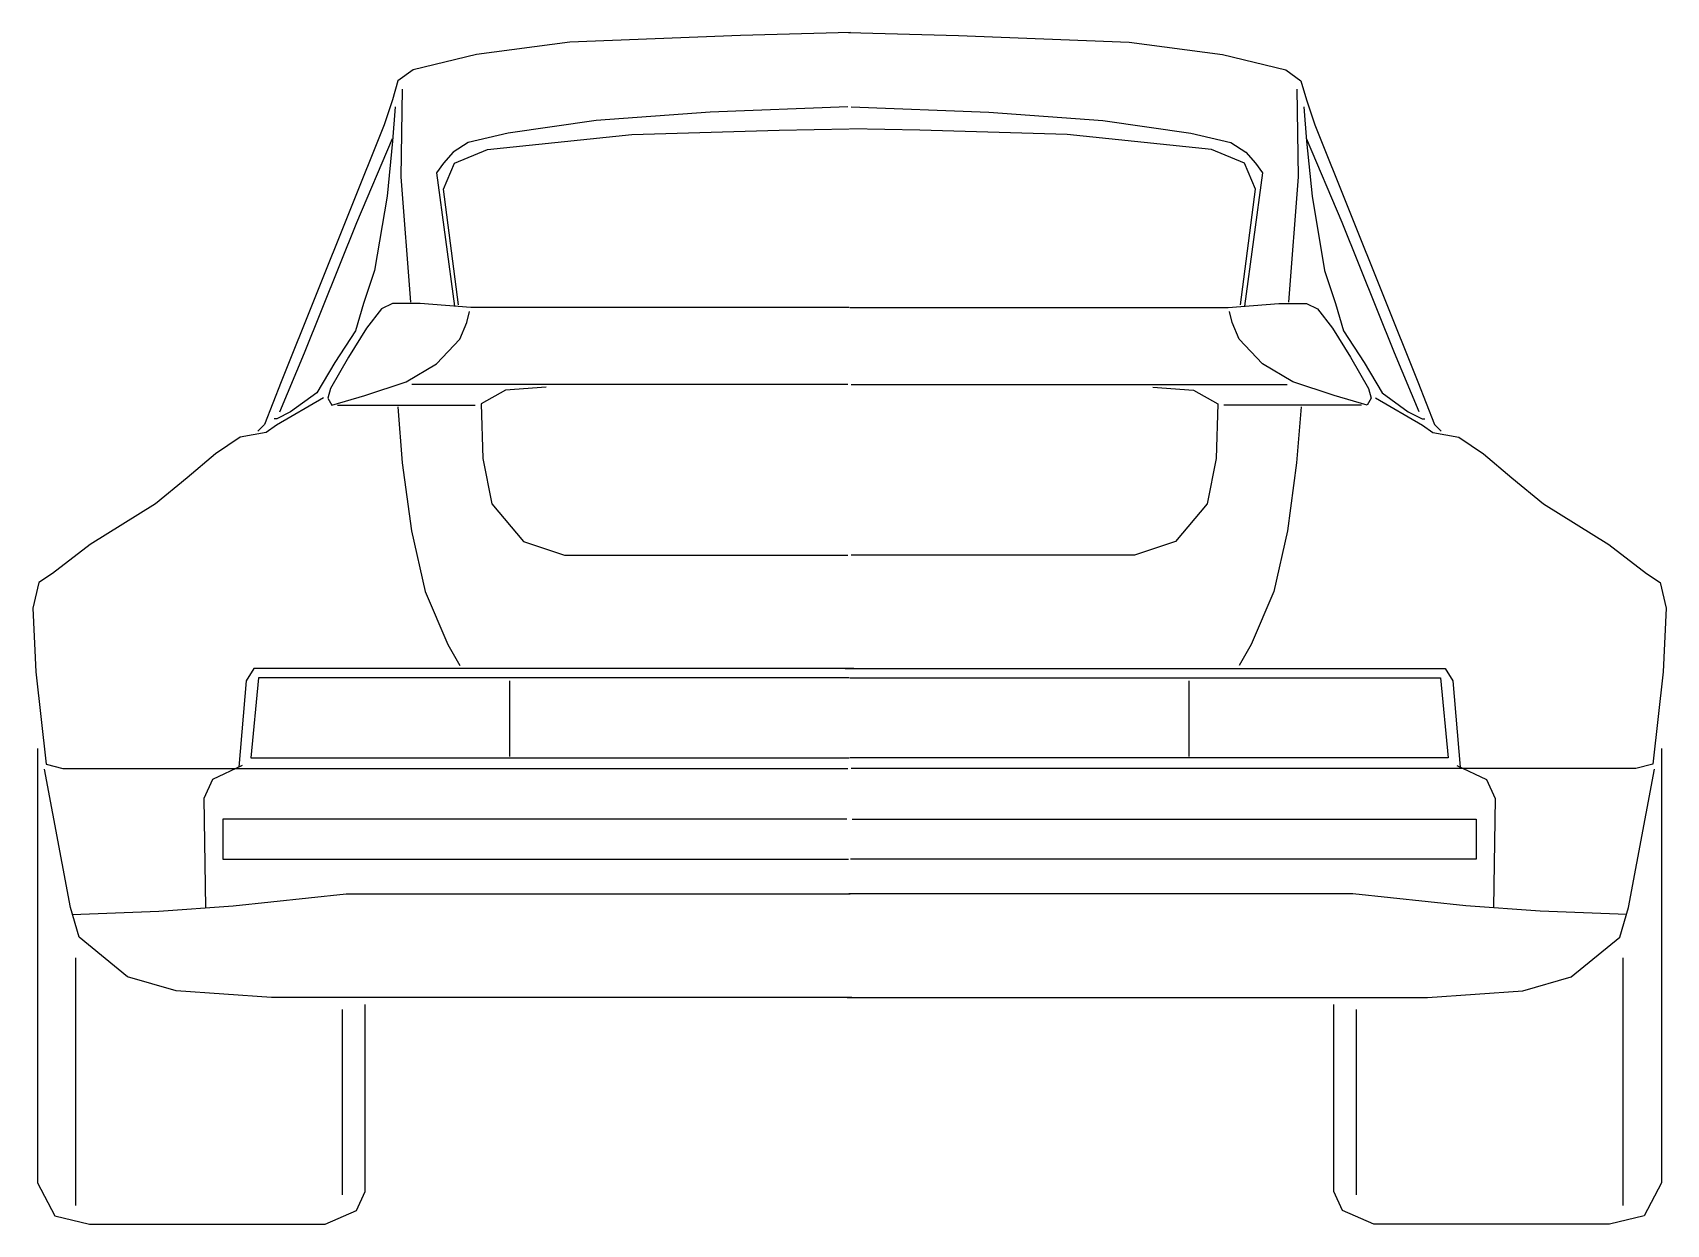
# Model space of a CAD drawing. Header units: millimetres. Extents: x -3258.19 to -3256.46, y 1916.35 to 1917.62.
import ezdxf

# ---------------------------------------------------------------- set-up
doc = ezdxf.new("R2010")
doc.units = ezdxf.units.MM
doc.header["$LTSCALE"] = 10
doc.layers.add('Veículos', color=2, linetype='Continuous')

msp = doc.modelspace()

# ---------------------------------------------------------------- linework, layer by layer
at = {"layer": 'Veículos'}
for p, q in [((-3257.3306, 1917.2426), (-3257.7923, 1917.2426)), ((-3257.3271, 1917.2426), (-3256.8654, 1917.2426)), ((-3257.8709, 1917.2208), (-3257.7253, 1917.2208)), ((-3256.7868, 1917.2208), (-3256.9324, 1917.2208)), ((-3257.6884, 1916.8487), (-3257.6884, 1916.9289)), ((-3256.9693, 1916.8487), (-3256.9693, 1916.9289)), ((-3258.1884, 1916.8573), (-3258.1884, 1916.3973)), ((-3256.4693, 1916.8573), (-3256.4693, 1916.3973)), ((-3258.1481, 1916.3734), (-3258.1481, 1916.6355)), ((-3256.5096, 1916.3734), (-3256.5096, 1916.6355)), ((-3257.8656, 1916.3844), (-3257.8656, 1916.5806)), ((-3257.8417, 1916.3881), (-3257.8417, 1916.586)), ((-3256.816, 1916.3881), (-3256.816, 1916.586)), ((-3256.7921, 1916.3844), (-3256.7921, 1916.5806)), ((-3258.1884, 1916.3973), (-3258.1701, 1916.3624)), ((-3257.8509, 1916.3679), (-3257.8417, 1916.3881)), ((-3256.8068, 1916.3679), (-3256.816, 1916.3881)), ((-3256.4693, 1916.3973), (-3256.4876, 1916.3624)), ((-3257.8839, 1916.3533), (-3257.8509, 1916.3679)), ((-3256.7738, 1916.3533), (-3256.8068, 1916.3679)), ((-3258.1701, 1916.3624), (-3258.1334, 1916.3533)), ((-3258.1334, 1916.3533), (-3257.8839, 1916.3533)), ((-3256.5243, 1916.3533), (-3256.7738, 1916.3533)), ((-3256.4876, 1916.3624), (-3256.5243, 1916.3533))]:
    msp.add_line(p, q, dxfattribs=at)
for points in [[(-3257.3277, 1917.6152), (-3257.4442, 1917.6122), (-3257.6248, 1917.605), (-3257.7238, 1917.5919), (-3257.7908, 1917.5759), (-3257.8069, 1917.5642), (-3257.8127, 1917.5439), (-3257.8214, 1917.5177), (-3257.9306, 1917.2455), (-3257.9481, 1917.2004), (-3257.9554, 1917.1932)], [(-3257.33, 1917.6152), (-3257.2135, 1917.6122), (-3257.0329, 1917.605), (-3256.9339, 1917.5919), (-3256.8669, 1917.5759), (-3256.8509, 1917.5642), (-3256.845, 1917.5439), (-3256.8363, 1917.5177), (-3256.7271, 1917.2455), (-3256.7096, 1917.2004), (-3256.7023, 1917.1932)], [(-3257.8025, 1917.5555), (-3257.8039, 1917.4624), (-3257.7937, 1917.3299)], [(-3256.8552, 1917.5555), (-3256.8538, 1917.4624), (-3256.864, 1917.3299)], [(-3257.8098, 1917.5366), (-3257.8127, 1917.5002), (-3257.8185, 1917.442), (-3257.8316, 1917.3634), (-3257.8433, 1917.3285), (-3257.852, 1917.2994), (-3257.8738, 1917.2659), (-3257.8928, 1917.2339), (-3257.9205, 1917.2135), (-3257.935, 1917.2063), (-3257.9379, 1917.2063)], [(-3257.3306, 1917.5366), (-3257.4762, 1917.5308), (-3257.5971, 1917.522), (-3257.6903, 1917.5089), (-3257.7326, 1917.4987), (-3257.7486, 1917.4886), (-3257.7588, 1917.4769), (-3257.7661, 1917.4667), (-3257.7471, 1917.3256)], [(-3257.3271, 1917.5366), (-3257.1815, 1917.5308), (-3257.0606, 1917.522), (-3256.9674, 1917.5089), (-3256.9251, 1917.4987), (-3256.9091, 1917.4886), (-3256.8989, 1917.4769), (-3256.8916, 1917.4667), (-3256.9106, 1917.3256)], [(-3256.8479, 1917.5366), (-3256.845, 1917.5002), (-3256.8392, 1917.442), (-3256.8261, 1917.3634), (-3256.8144, 1917.3285), (-3256.8057, 1917.2994), (-3256.7839, 1917.2659), (-3256.7649, 1917.2339), (-3256.7373, 1917.2135), (-3256.7227, 1917.2063), (-3256.7198, 1917.2063)], [(-3257.7428, 1917.327), (-3257.7588, 1917.4493), (-3257.7471, 1917.4769), (-3257.7122, 1917.4915), (-3257.5593, 1917.5075), (-3257.4034, 1917.5118), (-3257.3291, 1917.5133)], [(-3256.9149, 1917.327), (-3256.8989, 1917.4493), (-3256.9106, 1917.4769), (-3256.9455, 1917.4915), (-3257.0984, 1917.5075), (-3257.2543, 1917.5118), (-3257.3286, 1917.5133)], [(-3257.9321, 1917.2135), (-3257.9059, 1917.2761), (-3257.8505, 1917.4143), (-3257.8127, 1917.5031)], [(-3256.7256, 1917.2135), (-3256.7518, 1917.2761), (-3256.8072, 1917.4143), (-3256.845, 1917.5031)], [(-3257.3291, 1917.3241), (-3257.7297, 1917.3241), (-3257.7835, 1917.3285), (-3257.8127, 1917.3285), (-3257.8243, 1917.3227), (-3257.8403, 1917.3023), (-3257.8593, 1917.2717), (-3257.8782, 1917.2383), (-3257.8811, 1917.2281), (-3257.8768, 1917.2208), (-3257.8418, 1917.231), (-3257.7981, 1917.2455), (-3257.7661, 1917.2645), (-3257.7413, 1917.2907), (-3257.734, 1917.3081), (-3257.7311, 1917.3198)], [(-3257.3286, 1917.3241), (-3256.928, 1917.3241), (-3256.8742, 1917.3285), (-3256.845, 1917.3285), (-3256.8334, 1917.3227), (-3256.8174, 1917.3023), (-3256.7984, 1917.2717), (-3256.7795, 1917.2383), (-3256.7766, 1917.2281), (-3256.7809, 1917.2208), (-3256.8159, 1917.231), (-3256.8596, 1917.2455), (-3256.8916, 1917.2645), (-3256.9164, 1917.2907), (-3256.9237, 1917.3081), (-3256.9266, 1917.3198)], [(-3257.6499, 1917.2398), (-3257.6932, 1917.2366), (-3257.7188, 1917.2221), (-3257.7172, 1917.1644), (-3257.7076, 1917.1164), (-3257.6739, 1917.0763), (-3257.6306, 1917.0619), (-3257.3307, 1917.0619)], [(-3257.0078, 1917.2398), (-3256.9645, 1917.2366), (-3256.9389, 1917.2221), (-3256.9405, 1917.1644), (-3256.9501, 1917.1164), (-3256.9838, 1917.0763), (-3257.0271, 1917.0619), (-3257.327, 1917.0619)], [(-3257.8857, 1917.2285), (-3257.9354, 1917.1997), (-3257.9466, 1917.1917), (-3257.9739, 1917.1869), (-3257.9999, 1917.1692), (-3258.03, 1917.1436), (-3258.0637, 1917.1164), (-3258.1327, 1917.0731), (-3258.1728, 1917.0426), (-3258.1872, 1917.033), (-3258.1936, 1917.0058), (-3258.1904, 1916.9385), (-3258.1792, 1916.8407), (-3258.1616, 1916.8359), (-3257.3307, 1916.8359)], [(-3257.8071, 1917.2189), (-3257.8023, 1917.1596), (-3257.7926, 1917.0875), (-3257.7782, 1917.0234), (-3257.7541, 1916.9673), (-3257.7413, 1916.9449)], [(-3256.772, 1917.2285), (-3256.7223, 1917.1997), (-3256.7111, 1917.1917), (-3256.6838, 1917.1869), (-3256.6578, 1917.1692), (-3256.6277, 1917.1436), (-3256.594, 1917.1164), (-3256.525, 1917.0731), (-3256.4849, 1917.0426), (-3256.4705, 1917.033), (-3256.4641, 1917.0058), (-3256.4673, 1916.9385), (-3256.4785, 1916.8407), (-3256.4962, 1916.8359), (-3257.327, 1916.8359)], [(-3256.8506, 1917.2189), (-3256.8555, 1917.1596), (-3256.8651, 1917.0875), (-3256.8795, 1917.0234), (-3256.9036, 1916.9673), (-3256.9164, 1916.9449)], [(-3257.3243, 1916.9417), (-3257.9594, 1916.9417), (-3257.9675, 1916.9289), (-3257.9755, 1916.8375)], [(-3257.3334, 1916.9417), (-3256.6983, 1916.9417), (-3256.6902, 1916.9289), (-3256.6822, 1916.8375)], [(-3257.3291, 1916.9321), (-3257.9546, 1916.9321), (-3257.9627, 1916.8471), (-3257.3291, 1916.8471)], [(-3257.3286, 1916.9321), (-3256.7031, 1916.9321), (-3256.6951, 1916.8471), (-3257.3286, 1916.8471)], [(-3257.3263, 1916.5934), (-3257.9408, 1916.5934), (-3258.0417, 1916.6007), (-3258.0931, 1916.6154), (-3258.1444, 1916.6575), (-3258.1536, 1916.6887), (-3258.1811, 1916.8353)], [(-3257.972, 1916.839), (-3258.0032, 1916.8243), (-3258.0123, 1916.8042), (-3258.0105, 1916.6887)], [(-3257.3314, 1916.5934), (-3256.7169, 1916.5934), (-3256.616, 1916.6007), (-3256.5647, 1916.6154), (-3256.5133, 1916.6575), (-3256.5041, 1916.6887), (-3256.4766, 1916.8353)], [(-3256.6857, 1916.839), (-3256.6545, 1916.8243), (-3256.6454, 1916.8042), (-3256.6472, 1916.6887)], [(-3257.3318, 1916.7822), (-3257.9922, 1916.7822), (-3257.9922, 1916.74), (-3257.33, 1916.74)], [(-3257.3259, 1916.7822), (-3256.6655, 1916.7822), (-3256.6655, 1916.74), (-3257.3278, 1916.74)], [(-3258.1518, 1916.6814), (-3258.06, 1916.685), (-3257.9812, 1916.6905), (-3257.8619, 1916.7033), (-3257.3281, 1916.7033)], [(-3256.506, 1916.6814), (-3256.5977, 1916.685), (-3256.6765, 1916.6905), (-3256.7958, 1916.7033), (-3257.3296, 1916.7033)]]:
    msp.add_lwpolyline(points, dxfattribs=at)

doc.saveas('drawing.dxf')
